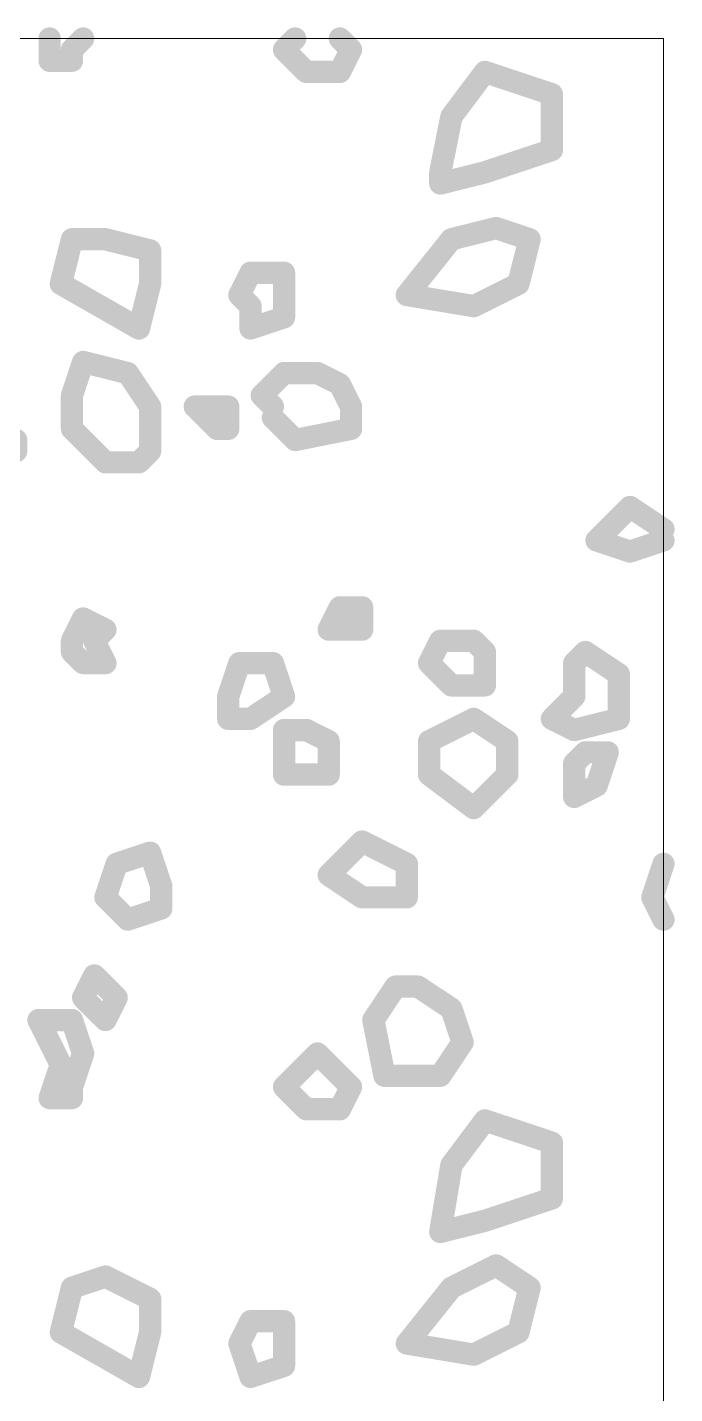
# Model space of a CAD drawing. Header units: inches. Extents: x -1597 to 5492, y -569 to 966.
# Drawn here: x 962.57 to 981.9, y -395.74 to -354.9 of the extents above; entities that cross this region are included whole.
import ezdxf

# ---------------------------------------------------------------- set-up
doc = ezdxf.new("R2010")
doc.units = ezdxf.units.IN
doc.header["$MEASUREMENT"] = 0
doc.layers.add('PDF3_Geometry', color=7, linetype='Continuous')
doc.layers.add('PDF3_Solid Fills', color=7, linetype='Continuous', true_color=0xffffff)

msp = doc.modelspace()

# ---------------------------------------------------------------- hatches: boundary and pattern name
at = {"layer": 'PDF3_Solid Fills', "transparency": 33554558}
for points in [[(963.566006, -355.236185), (963.566006, -355.902852), (963.566006, -355.902852, -0.414179997), (963.232673, -356.236185), (963.232673, -356.236185, -0.414217499), (962.899339, -355.902852), (962.899339, -355.902852), (962.899339, -355.236185), (962.899339, -355.236185, -0.414221249), (963.232673, -354.902852), (963.232673, -354.902852, -0.414183762)], [(963.663606, -355.333815), (963.996939, -355.000482), (963.996939, -355.000482, -0.4141943), (964.468373, -355.000482), (964.468373, -355.000482, -0.414188831), (964.468373, -355.471885), (964.468373, -355.471885), (964.135039, -355.805218), (964.135039, -355.805218, -0.414194308), (963.663606, -355.805218), (963.663606, -355.805218, -0.414188842)], [(964.232673, -355.569518), (964.232673, -355.902852), (964.232673, -355.902852, -0.414180005), (963.899339, -356.236185), (963.899339, -356.236185, -0.414217506), (963.566006, -355.902852), (963.566006, -355.902852), (963.566006, -355.569518), (963.566006, -355.569518, -0.414221264), (963.899339, -355.236185), (963.899339, -355.236185, -0.414183749)], [(969.996939, -355.333815), (970.330273, -355.000482), (970.330273, -355.000482, -0.414194317), (970.801706, -355.000482), (970.801706, -355.000482, -0.414188853), (970.801706, -355.471885), (970.801706, -355.471885), (970.468373, -355.805218), (970.468373, -355.805218, -0.414194296), (969.996939, -355.805218), (969.996939, -355.805218, -0.414188834)], [(970.468373, -355.333815), (971.135039, -356.000482), (971.135039, -356.000482, -0.414188846), (971.135039, -356.471885), (971.135039, -356.471885, -0.414194301), (970.663606, -356.471885), (970.663606, -356.471885), (969.996939, -355.805218), (969.996939, -355.805218, -0.414188834), (969.996939, -355.333815), (969.996939, -355.333815, -0.41419431)], [(972.135039, -355.000482), (972.468373, -355.333815), (972.468373, -355.333815, -0.414188831), (972.468373, -355.805218), (972.468373, -355.805218, -0.414194293), (971.996939, -355.805218), (971.996939, -355.805218), (971.663606, -355.471885), (971.663606, -355.471885, -0.414188842), (971.663606, -355.000482), (971.663606, -355.000482, -0.4141943)], [(972.530806, -355.718588), (972.197473, -356.385255), (972.197473, -356.385255, -0.414200379), (971.750239, -356.534325), (971.750239, -356.534325, -0.414181074), (971.601173, -356.087112), (971.601173, -356.087112), (971.934506, -355.420445), (971.934506, -355.420445, -0.414200384), (972.381739, -355.271375), (972.381739, -355.271375, -0.414181099)], [(963.232673, -355.569518), (963.899339, -355.569518), (963.899339, -355.569518, -0.414183758), (964.232673, -355.902852), (964.232673, -355.902852, -0.414180005), (963.899339, -356.236185), (963.899339, -356.236185), (963.232673, -356.236185), (963.232673, -356.236185, -0.414217499), (962.899339, -355.902852), (962.899339, -355.902852, -0.414221251)], [(970.899339, -355.902852), (971.899339, -355.902852), (971.899339, -355.902852, -0.414183741), (972.232673, -356.236185), (972.232673, -356.236185, -0.414179994), (971.899339, -356.569518), (971.899339, -356.569518), (970.899339, -356.569518), (970.899339, -356.569518, -0.414217506), (970.566006, -356.236185), (970.566006, -356.236185, -0.414221252)], [(976.499306, -356.436182), (975.499306, -357.769515), (975.499306, -357.769515, -0.414230255), (975.032639, -357.836182), (975.032639, -357.836182, -0.414220783), (974.966006, -357.369518), (974.966006, -357.369518), (975.966006, -356.036185), (975.966006, -356.036185, -0.414230249), (976.432673, -355.969518), (976.432673, -355.969518, -0.414220791)], [(976.338073, -355.919955), (978.338073, -356.586622), (978.338073, -356.586622, -0.414224019), (978.548873, -357.008258), (978.548873, -357.008258, -0.41424488), (978.127239, -357.219078), (978.127239, -357.219078), (976.127239, -356.552412), (976.127239, -356.552412, -0.414224033), (975.916439, -356.130775), (975.916439, -356.130775, -0.41424488)], [(978.566006, -356.902852), (978.566006, -357.236185), (978.566006, -357.236185, -0.414179998), (978.232673, -357.569518), (978.232673, -357.569518, -0.414217489), (977.899339, -357.236185), (977.899339, -357.236185), (977.899339, -356.902852), (977.899339, -356.902852, -0.414221255), (978.232673, -356.569518), (978.232673, -356.569518, -0.414183749)], [(975.559506, -357.634888), (975.226173, -359.301555), (975.226173, -359.301555, -0.414226512), (974.833939, -359.563045), (974.833939, -359.563045, -0.414189329), (974.572473, -359.170812), (974.572473, -359.170812), (974.905806, -357.504145), (974.905806, -357.504145, -0.4142265), (975.298039, -357.242655), (975.298039, -357.242655, -0.414189325)], [(978.566006, -357.236185), (978.566006, -358.569518), (978.566006, -358.569518, -0.414179995), (978.232673, -358.902852), (978.232673, -358.902852, -0.4142175), (977.899339, -358.569518), (977.899339, -358.569518), (977.899339, -357.236185), (977.899339, -357.236185, -0.414221249), (978.232673, -356.902852), (978.232673, -356.902852, -0.414183729)], [(976.127239, -358.919955), (978.127239, -358.253288), (978.127239, -358.253288, -0.414244872), (978.548873, -358.464108), (978.548873, -358.464108, -0.414224021), (978.338073, -358.885745), (978.338073, -358.885745), (976.338073, -359.552412), (976.338073, -359.552412, -0.414244873), (975.916439, -359.341592), (975.916439, -359.341592, -0.414224017)], [(974.818473, -359.246135), (976.151806, -358.912802), (976.151806, -358.912802, -0.414197904), (976.556039, -359.155338), (976.556039, -359.155338, -0.414192587), (976.313506, -359.559565), (976.313506, -359.559565), (974.980173, -359.892898), (974.980173, -359.892898, -0.414197905), (974.575939, -359.650362), (974.575939, -359.650362, -0.414192607)], [(975.232673, -359.236185), (975.232673, -359.569518), (975.232673, -359.569518, -0.414179996), (974.899339, -359.902852), (974.899339, -359.902852, -0.4142175), (974.566006, -359.569518), (974.566006, -359.569518), (974.566006, -359.236185), (974.566006, -359.236185, -0.414221242), (974.899339, -358.902852), (974.899339, -358.902852, -0.414183739)], [(964.222706, -361.317028), (963.889373, -362.650362), (963.889373, -362.650362, -0.414197912), (963.485139, -362.892898), (963.485139, -362.892898, -0.414192599), (963.242606, -362.488672), (963.242606, -362.488672), (963.575939, -361.155338), (963.575939, -361.155338, -0.414197886), (963.980173, -360.912802), (963.980173, -360.912802, -0.414192598)], [(963.899339, -360.902852), (964.899339, -360.902852), (964.899339, -360.902852, -0.414183747), (965.232673, -361.236185), (965.232673, -361.236185, -0.414179996), (964.899339, -361.569518), (964.899339, -361.569518), (963.899339, -361.569518), (963.899339, -361.569518, -0.414217492), (963.566006, -361.236185), (963.566006, -361.236185, -0.414221258)], [(964.980173, -360.912802), (966.313506, -361.246135), (966.313506, -361.246135, -0.414192611), (966.556039, -361.650362), (966.556039, -361.650362, -0.414197898), (966.151806, -361.892898), (966.151806, -361.892898), (964.818473, -361.559565), (964.818473, -361.559565, -0.414192583), (964.575939, -361.155338), (964.575939, -361.155338, -0.414197877)], [(975.492939, -361.444415), (974.159606, -363.111082), (974.159606, -363.111082, -0.414228413), (973.691106, -363.163138), (973.691106, -363.163138, -0.414228722), (973.639039, -362.694618), (973.639039, -362.694618), (974.972373, -361.027952), (974.972373, -361.027952, -0.414228432), (975.440873, -360.975895), (975.440873, -360.975895, -0.414228725)], [(975.151806, -360.912802), (976.485139, -360.579468), (976.485139, -360.579468, -0.414197888), (976.889373, -360.822005), (976.889373, -360.822005, -0.414192603), (976.646839, -361.226232), (976.646839, -361.226232), (975.313506, -361.559565), (975.313506, -361.559565, -0.414197881), (974.909273, -361.317028), (974.909273, -361.317028, -0.414192594)], [(976.671406, -360.586622), (977.671406, -360.919955), (977.671406, -360.919955, -0.414224026), (977.882206, -361.341592), (977.882206, -361.341592, -0.414244878), (977.460573, -361.552412), (977.460573, -361.552412), (976.460573, -361.219078), (976.460573, -361.219078, -0.414224039), (976.249773, -360.797442), (976.249773, -360.797442, -0.414244871)], [(977.889373, -361.317028), (977.556039, -362.650362), (977.556039, -362.650362, -0.414197894), (977.151806, -362.892898), (977.151806, -362.892898, -0.414192599), (976.909273, -362.488672), (976.909273, -362.488672), (977.242606, -361.155338), (977.242606, -361.155338, -0.414197878), (977.646839, -360.912802), (977.646839, -360.912802, -0.414192595)], [(966.566006, -361.569518), (966.566006, -362.569518), (966.566006, -362.569518, -0.414180004), (966.232673, -362.902852), (966.232673, -362.902852, -0.41421749), (965.899339, -362.569518), (965.899339, -362.569518), (965.899339, -361.569518), (965.899339, -361.569518, -0.414221253), (966.232673, -361.236185), (966.232673, -361.236185, -0.414183739)], [(969.530806, -362.385255), (969.197473, -363.051922), (969.197473, -363.051922, -0.414200375), (968.750239, -363.200992), (968.750239, -363.200992, -0.414181087), (968.601173, -362.753778), (968.601173, -362.753778), (968.934506, -362.087112), (968.934506, -362.087112, -0.414200374), (969.381739, -361.938042), (969.381739, -361.938042, -0.414181075)], [(969.232673, -361.902852), (970.232673, -361.902852), (970.232673, -361.902852, -0.41418376), (970.566006, -362.236185), (970.566006, -362.236185, -0.41418001), (970.232673, -362.569518), (970.232673, -362.569518), (969.232673, -362.569518), (969.232673, -362.569518, -0.4142175), (968.899339, -362.236185), (968.899339, -362.236185, -0.414221264)], [(970.566006, -362.236185), (970.566006, -363.569518), (970.566006, -363.569518, -0.414180006), (970.232673, -363.902852), (970.232673, -363.902852, -0.41421749), (969.899339, -363.569518), (969.899339, -363.569518), (969.899339, -362.236185), (969.899339, -362.236185, -0.414221243), (970.232673, -361.902852), (970.232673, -361.902852, -0.41418376)], [(963.731373, -362.280102), (966.064706, -363.613435), (966.064706, -363.613435, -0.414199393), (966.188739, -364.068228), (966.188739, -364.068228, -0.414208326), (965.733939, -364.192265), (965.733939, -364.192265), (963.400606, -362.858932), (963.400606, -362.858932, -0.4141994), (963.276573, -362.404138), (963.276573, -362.404138, -0.414208337)], [(966.556039, -362.650362), (966.222706, -363.983695), (966.222706, -363.983695, -0.414197885), (965.818473, -364.226232), (965.818473, -364.226232, -0.414192585), (965.575939, -363.822005), (965.575939, -363.822005), (965.909273, -362.488672), (965.909273, -362.488672, -0.414197878), (966.313506, -362.246135), (966.313506, -362.246135, -0.414192614)], [(969.135039, -362.667148), (969.468373, -363.000482), (969.468373, -363.000482, -0.414188825), (969.468373, -363.471885), (969.468373, -363.471885, -0.414194295), (968.996939, -363.471885), (968.996939, -363.471885), (968.663606, -363.138552), (968.663606, -363.138552, -0.414188837), (968.663606, -362.667148), (968.663606, -362.667148, -0.414194298)], [(973.954106, -362.574052), (975.954106, -362.907385), (975.954106, -362.907385, -0.414226707), (976.228106, -363.290982), (976.228106, -363.290982, -0.414209325), (975.844539, -363.564982), (975.844539, -363.564982), (973.844539, -363.231648), (973.844539, -363.231648, -0.414226708), (973.570539, -362.848052), (973.570539, -362.848052, -0.414209328)], [(975.750239, -362.938042), (977.083573, -362.271375), (977.083573, -362.271375, -0.414200386), (977.530806, -362.420445), (977.530806, -362.420445, -0.414181087), (977.381739, -362.867658), (977.381739, -362.867658), (976.048406, -363.534325), (976.048406, -363.534325, -0.414200373), (975.601173, -363.385255), (975.601173, -363.385255, -0.414181075)], [(969.566006, -363.236185), (969.566006, -363.902852), (969.566006, -363.902852, -0.414179995), (969.232673, -364.236185), (969.232673, -364.236185, -0.414217495), (968.899339, -363.902852), (968.899339, -363.902852), (968.899339, -363.236185), (968.899339, -363.236185, -0.414221259), (969.232673, -362.902852), (969.232673, -362.902852, -0.414183744)], [(969.127239, -363.586622), (970.127239, -363.253288), (970.127239, -363.253288, -0.414244872), (970.548873, -363.464108), (970.548873, -363.464108, -0.414224038), (970.338073, -363.885745), (970.338073, -363.885745), (969.338073, -364.219078), (969.338073, -364.219078, -0.414244891), (968.916439, -364.008258), (968.916439, -364.008258, -0.414224041)], [(964.548873, -365.008258), (964.215539, -366.008258), (964.215539, -366.008258, -0.41424486), (963.793906, -366.219078), (963.793906, -366.219078, -0.414224016), (963.583106, -365.797442), (963.583106, -365.797442), (963.916439, -364.797442), (963.916439, -364.797442, -0.414244896), (964.338073, -364.586622), (964.338073, -364.586622, -0.414224014)], [(964.313506, -364.579468), (965.646839, -364.912802), (965.646839, -364.912802, -0.414192586), (965.889373, -365.317028), (965.889373, -365.317028, -0.414197902), (965.485139, -365.559565), (965.485139, -365.559565), (964.151806, -365.226232), (964.151806, -365.226232, -0.414192609), (963.909273, -364.822005), (963.909273, -364.822005, -0.414197881)], [(965.843339, -365.051282), (966.510006, -366.051282), (966.510006, -366.051282, -0.414222872), (966.417573, -366.513535), (966.417573, -366.513535, -0.414196036), (965.955306, -366.421085), (965.955306, -366.421085), (965.288639, -365.421085), (965.288639, -365.421085, -0.414222855), (965.381073, -364.958832), (965.381073, -364.958832, -0.414196019)], [(969.330273, -365.667148), (969.996939, -365.000482), (969.996939, -365.000482, -0.4141943), (970.468373, -365.000482), (970.468373, -365.000482, -0.414188834), (970.468373, -365.471885), (970.468373, -365.471885), (969.801706, -366.138552), (969.801706, -366.138552, -0.414194308), (969.330273, -366.138552), (969.330273, -366.138552, -0.414188848)], [(970.232673, -364.902852), (970.566006, -364.902852), (970.566006, -364.902852, -0.414183763), (970.899339, -365.236185), (970.899339, -365.236185, -0.414180004), (970.566006, -365.569518), (970.566006, -365.569518), (970.232673, -365.569518), (970.232673, -365.569518, -0.414217501), (969.899339, -365.236185), (969.899339, -365.236185, -0.414221259)], [(970.566006, -364.902852), (971.232673, -364.902852), (971.232673, -364.902852, -0.414183742), (971.566006, -365.236185), (971.566006, -365.236185, -0.414179998), (971.232673, -365.569518), (971.232673, -365.569518), (970.566006, -365.569518), (970.566006, -365.569518, -0.414217493), (970.232673, -365.236185), (970.232673, -365.236185, -0.414221266)], [(971.381739, -364.938042), (972.048406, -365.271375), (972.048406, -365.271375, -0.414181081), (972.197473, -365.718588), (972.197473, -365.718588, -0.414200373), (971.750239, -365.867658), (971.750239, -365.867658), (971.083573, -365.534325), (971.083573, -365.534325, -0.414181074), (970.934506, -365.087112), (970.934506, -365.087112, -0.414200386)], [(972.197473, -365.420445), (972.530806, -366.087112), (972.530806, -366.087112, -0.414181083), (972.381739, -366.534325), (972.381739, -366.534325, -0.414200366), (971.934506, -366.385255), (971.934506, -366.385255), (971.601173, -365.718588), (971.601173, -365.718588, -0.414181075), (971.750239, -365.271375), (971.750239, -365.271375, -0.414200384)], [(964.232673, -365.902852), (964.232673, -366.569518), (964.232673, -366.569518, -0.414180006), (963.899339, -366.902852), (963.899339, -366.902852, -0.414217507), (963.566006, -366.569518), (963.566006, -366.569518), (963.566006, -365.902852), (963.566006, -365.902852, -0.414221242), (963.899339, -365.569518), (963.899339, -365.569518, -0.414183756)], [(969.801706, -365.667148), (970.135039, -366.000482), (970.135039, -366.000482, -0.414188839), (970.135039, -366.471885), (970.135039, -366.471885, -0.414194301), (969.663606, -366.471885), (969.663606, -366.471885), (969.330273, -366.138552), (969.330273, -366.138552, -0.414188848), (969.330273, -365.667148), (969.330273, -365.667148, -0.414194315)], [(964.232673, -366.569518), (964.232673, -366.902852), (964.232673, -366.902852, -0.414180006), (963.899339, -367.236185), (963.899339, -367.236185, -0.414217492), (963.566006, -366.902852), (963.566006, -366.902852), (963.566006, -366.569518), (963.566006, -366.569518, -0.414221243), (963.899339, -366.236185), (963.899339, -366.236185, -0.414183743)], [(966.566006, -366.236185), (966.566006, -367.569518), (966.566006, -367.569518, -0.414179992), (966.232673, -367.902852), (966.232673, -367.902852, -0.414217492), (965.899339, -367.569518), (965.899339, -367.569518), (965.899339, -366.236185), (965.899339, -366.236185, -0.414221237), (966.232673, -365.902852), (966.232673, -365.902852, -0.414183752)], [(967.801706, -366.000482), (968.135039, -366.333815), (968.135039, -366.333815, -0.414188829), (968.135039, -366.805218), (968.135039, -366.805218, -0.414194288), (967.663606, -366.805218), (967.663606, -366.805218), (967.330273, -366.471885), (967.330273, -366.471885, -0.414188844), (967.330273, -366.000482), (967.330273, -366.000482, -0.414194315)], [(967.566006, -365.902852), (968.232673, -365.902852), (968.232673, -365.902852, -0.414183742), (968.566006, -366.236185), (968.566006, -366.236185, -0.414179999), (968.232673, -366.569518), (968.232673, -366.569518), (967.566006, -366.569518), (967.566006, -366.569518, -0.414217511), (967.232673, -366.236185), (967.232673, -366.236185, -0.414221253)], [(968.135039, -366.333815), (968.468373, -366.667148), (968.468373, -366.667148, -0.414188833), (968.468373, -367.138552), (968.468373, -367.138552, -0.414194308), (967.996939, -367.138552), (967.996939, -367.138552), (967.663606, -366.805218), (967.663606, -366.805218, -0.41418884), (967.663606, -366.333815), (967.663606, -366.333815, -0.414194307)], [(968.232673, -365.902852), (968.566006, -365.902852), (968.566006, -365.902852, -0.414183759), (968.899339, -366.236185), (968.899339, -366.236185, -0.414180001), (968.566006, -366.569518), (968.566006, -366.569518), (968.232673, -366.569518), (968.232673, -366.569518, -0.414217504), (967.899339, -366.236185), (967.899339, -366.236185, -0.414221246)], [(968.899339, -366.236185), (968.899339, -366.902852), (968.899339, -366.902852, -0.414180014), (968.566006, -367.236185), (968.566006, -367.236185, -0.414217491), (968.232673, -366.902852), (968.232673, -366.902852), (968.232673, -366.236185), (968.232673, -366.236185, -0.414221249), (968.566006, -365.902852), (968.566006, -365.902852, -0.414183759)], [(970.135039, -366.333815), (970.801706, -367.000482), (970.801706, -367.000482, -0.414188839), (970.801706, -367.471885), (970.801706, -367.471885, -0.414194304), (970.330273, -367.471885), (970.330273, -367.471885), (969.663606, -366.805218), (969.663606, -366.805218, -0.414188853), (969.663606, -366.333815), (969.663606, -366.333815, -0.414194296)], [(972.566006, -366.236185), (972.566006, -366.902852), (972.566006, -366.902852, -0.414180012), (972.232673, -367.236185), (972.232673, -367.236185, -0.414217494), (971.899339, -366.902852), (971.899339, -366.902852), (971.899339, -366.236185), (971.899339, -366.236185, -0.414221252), (972.232673, -365.902852), (972.232673, -365.902852, -0.414183742)], [(964.135039, -366.667148), (964.801706, -367.333815), (964.801706, -367.333815, -0.414188839), (964.801706, -367.805218), (964.801706, -367.805218, -0.414194301), (964.330273, -367.805218), (964.330273, -367.805218), (963.663606, -367.138552), (963.663606, -367.138552, -0.414188827), (963.663606, -366.667148), (963.663606, -366.667148, -0.414194306)], [(968.232673, -366.569518), (968.566006, -366.569518), (968.566006, -366.569518, -0.414183745), (968.899339, -366.902852), (968.899339, -366.902852, -0.414180014), (968.566006, -367.236185), (968.566006, -367.236185), (968.232673, -367.236185), (968.232673, -367.236185, -0.414217502), (967.899339, -366.902852), (967.899339, -366.902852, -0.414221262)], [(970.500606, -366.909322), (972.167273, -366.575988), (972.167273, -366.575988, -0.414226503), (972.559506, -366.837478), (972.559506, -366.837478, -0.414189349), (972.298039, -367.229712), (972.298039, -367.229712), (970.631373, -367.563045), (970.631373, -367.563045, -0.414226499), (970.239139, -367.301555), (970.239139, -367.301555, -0.414189327)], [(962.566006, -367.236185), (962.566006, -367.569518), (962.566006, -367.569518, -0.414180003), (962.232673, -367.902852), (962.232673, -367.902852, -0.4142175), (961.899339, -367.569518), (961.899339, -367.569518), (961.899339, -367.236185), (961.899339, -367.236185, -0.414221255), (962.232673, -366.902852), (962.232673, -366.902852, -0.414183745)], [(964.801706, -367.333815), (965.135039, -367.667148), (965.135039, -367.667148, -0.414188834), (965.135039, -368.138552), (965.135039, -368.138552, -0.414194303), (964.663606, -368.138552), (964.663606, -368.138552), (964.330273, -367.805218), (964.330273, -367.805218, -0.414188839), (964.330273, -367.333815), (964.330273, -367.333815, -0.414194299)], [(965.663606, -367.667148), (965.996939, -367.333815), (965.996939, -367.333815, -0.414194308), (966.468373, -367.333815), (966.468373, -367.333815, -0.414188831), (966.468373, -367.805218), (966.468373, -367.805218), (966.135039, -368.138552), (966.135039, -368.138552, -0.414194292), (965.663606, -368.138552), (965.663606, -368.138552, -0.414188837)], [(964.899339, -367.569518), (965.899339, -367.569518), (965.899339, -367.569518, -0.414183746), (966.232673, -367.902852), (966.232673, -367.902852, -0.414179989), (965.899339, -368.236185), (965.899339, -368.236185), (964.899339, -368.236185), (964.899339, -368.236185, -0.414217501), (964.566006, -367.902852), (964.566006, -367.902852, -0.414221259)], [(979.330273, -370.000482), (980.330273, -369.000482), (980.330273, -369.000482, -0.414194306), (980.801706, -369.000482), (980.801706, -369.000482, -0.414188829), (980.801706, -369.471885), (980.801706, -369.471885), (979.801706, -370.471885), (979.801706, -370.471885, -0.414194306), (979.330273, -370.471885), (979.330273, -370.471885, -0.414188832)], [(980.750906, -368.958832), (981.750906, -369.625498), (981.750906, -369.625498, -0.414222859), (981.843339, -370.087752), (981.843339, -370.087752, -0.414196031), (981.381073, -370.180202), (981.381073, -370.180202), (980.381073, -369.513535), (980.381073, -369.513535, -0.414222866), (980.288639, -369.051282), (980.288639, -369.051282, -0.414196016)], [(979.671406, -369.919955), (980.671406, -370.253288), (980.671406, -370.253288, -0.414224023), (980.882206, -370.674925), (980.882206, -370.674925, -0.414244883), (980.460573, -370.885745), (980.460573, -370.885745), (979.460573, -370.552412), (979.460573, -370.552412, -0.414224014), (979.249773, -370.130775), (979.249773, -370.130775, -0.414244889)], [(980.460573, -370.253288), (981.460573, -369.919955), (981.460573, -369.919955, -0.414244869), (981.882206, -370.130775), (981.882206, -370.130775, -0.414224013), (981.671406, -370.552412), (981.671406, -370.552412), (980.671406, -370.885745), (980.671406, -370.885745, -0.414244894), (980.249773, -370.674925), (980.249773, -370.674925, -0.414224026)], [(972.197473, -372.385255), (971.864139, -373.051922), (971.864139, -373.051922, -0.414200377), (971.416906, -373.200992), (971.416906, -373.200992, -0.414181087), (971.267839, -372.753778), (971.267839, -372.753778), (971.601173, -372.087112), (971.601173, -372.087112, -0.414200396), (972.048406, -371.938042), (972.048406, -371.938042, -0.414181061)], [(971.899339, -371.902852), (972.566006, -371.902852), (972.566006, -371.902852, -0.414183747), (972.899339, -372.236185), (972.899339, -372.236185, -0.414180001), (972.566006, -372.569518), (972.566006, -372.569518), (971.899339, -372.569518), (971.899339, -372.569518, -0.414217505), (971.566006, -372.236185), (971.566006, -372.236185, -0.414221251)], [(972.899339, -372.236185), (972.899339, -372.902852), (972.899339, -372.902852, -0.414179985), (972.566006, -373.236185), (972.566006, -373.236185, -0.414217496), (972.232673, -372.902852), (972.232673, -372.902852), (972.232673, -372.236185), (972.232673, -372.236185, -0.414221244), (972.566006, -371.902852), (972.566006, -371.902852, -0.414183747)], [(964.530806, -372.718588), (964.197473, -373.385255), (964.197473, -373.385255, -0.414200381), (963.750239, -373.534325), (963.750239, -373.534325, -0.414181088), (963.601173, -373.087112), (963.601173, -373.087112), (963.934506, -372.420445), (963.934506, -372.420445, -0.414200378), (964.381739, -372.271375), (964.381739, -372.271375, -0.414181076)], [(964.381739, -372.271375), (965.048406, -372.604708), (965.048406, -372.604708, -0.414181084), (965.197473, -373.051922), (965.197473, -373.051922, -0.414200381), (964.750239, -373.200992), (964.750239, -373.200992), (964.083573, -372.867658), (964.083573, -372.867658, -0.414181086), (963.934506, -372.420445), (963.934506, -372.420445, -0.414200378)], [(964.330273, -373.000482), (964.663606, -372.667148), (964.663606, -372.667148, -0.414194292), (965.135039, -372.667148), (965.135039, -372.667148, -0.414188863), (965.135039, -373.138552), (965.135039, -373.138552), (964.801706, -373.471885), (964.801706, -373.471885, -0.41419431), (964.330273, -373.471885), (964.330273, -373.471885, -0.414188839)], [(971.566006, -372.569518), (972.566006, -372.569518), (972.566006, -372.569518, -0.414183748), (972.899339, -372.902852), (972.899339, -372.902852, -0.414179985), (972.566006, -373.236185), (972.566006, -373.236185), (971.566006, -373.236185), (971.566006, -373.236185, -0.414217514), (971.232673, -372.902852), (971.232673, -372.902852, -0.414221248)], [(964.232673, -373.236185), (964.232673, -373.569518), (964.232673, -373.569518, -0.414180002), (963.899339, -373.902852), (963.899339, -373.902852, -0.414217489), (963.566006, -373.569518), (963.566006, -373.569518), (963.566006, -373.236185), (963.566006, -373.236185, -0.414221248), (963.899339, -372.902852), (963.899339, -372.902852, -0.414183748)], [(964.864139, -373.087112), (965.197473, -373.753778), (965.197473, -373.753778, -0.414181091), (965.048406, -374.200992), (965.048406, -374.200992, -0.414200381), (964.601173, -374.051922), (964.601173, -374.051922), (964.267839, -373.385255), (964.267839, -373.385255, -0.414181084), (964.416906, -372.938042), (964.416906, -372.938042, -0.414200389)], [(975.197473, -373.385255), (974.864139, -374.051922), (974.864139, -374.051922, -0.414200392), (974.416906, -374.200992), (974.416906, -374.200992, -0.414181083), (974.267839, -373.753778), (974.267839, -373.753778), (974.601173, -373.087112), (974.601173, -373.087112, -0.414200377), (975.048406, -372.938042), (975.048406, -372.938042, -0.414181064)], [(974.899339, -372.902852), (975.899339, -372.902852), (975.899339, -372.902852, -0.414183761), (976.232673, -373.236185), (976.232673, -373.236185, -0.414180003), (975.899339, -373.569518), (975.899339, -373.569518), (974.899339, -373.569518), (974.899339, -373.569518, -0.414217508), (974.566006, -373.236185), (974.566006, -373.236185, -0.414221251)], [(976.135039, -373.000482), (976.468373, -373.333815), (976.468373, -373.333815, -0.414188847), (976.468373, -373.805218), (976.468373, -373.805218, -0.414194299), (975.996939, -373.805218), (975.996939, -373.805218), (975.663606, -373.471885), (975.663606, -373.471885, -0.414188841), (975.663606, -373.000482), (975.663606, -373.000482, -0.414194304)], [(964.135039, -373.333815), (964.468373, -373.667148), (964.468373, -373.667148, -0.414188831), (964.468373, -374.138552), (964.468373, -374.138552, -0.414194305), (963.996939, -374.138552), (963.996939, -374.138552), (963.663606, -373.805218), (963.663606, -373.805218, -0.414188842), (963.663606, -373.333815), (963.663606, -373.333815, -0.414194301)], [(964.232673, -373.569518), (964.899339, -373.569518), (964.899339, -373.569518, -0.414183753), (965.232673, -373.902852), (965.232673, -373.902852, -0.414180006), (964.899339, -374.236185), (964.899339, -374.236185), (964.232673, -374.236185), (964.232673, -374.236185, -0.41421751), (963.899339, -373.902852), (963.899339, -373.902852, -0.414221257)], [(969.215539, -374.008258), (968.882206, -375.008258), (968.882206, -375.008258, -0.414244863), (968.460573, -375.219078), (968.460573, -375.219078, -0.414224016), (968.249773, -374.797442), (968.249773, -374.797442), (968.583106, -373.797442), (968.583106, -373.797442, -0.414244876), (969.004739, -373.586622), (969.004739, -373.586622, -0.414224043)], [(968.899339, -373.569518), (969.899339, -373.569518), (969.899339, -373.569518, -0.414183753), (970.232673, -373.902852), (970.232673, -373.902852, -0.414179992), (969.899339, -374.236185), (969.899339, -374.236185), (968.899339, -374.236185), (968.899339, -374.236185, -0.414217495), (968.566006, -373.902852), (968.566006, -373.902852, -0.414221241)], [(970.215539, -373.797442), (970.548873, -374.797442), (970.548873, -374.797442, -0.414224024), (970.338073, -375.219078), (970.338073, -375.219078, -0.414244873), (969.916439, -375.008258), (969.916439, -375.008258), (969.583106, -374.008258), (969.583106, -374.008258, -0.414224033), (969.793906, -373.586622), (969.793906, -373.586622, -0.41424486)], [(974.801706, -373.667148), (975.468373, -374.333815), (975.468373, -374.333815, -0.414188854), (975.468373, -374.805218), (975.468373, -374.805218, -0.414194301), (974.996939, -374.805218), (974.996939, -374.805218), (974.330273, -374.138552), (974.330273, -374.138552, -0.414188838), (974.330273, -373.667148), (974.330273, -373.667148, -0.414194312)], [(976.566006, -373.569518), (976.566006, -374.569518), (976.566006, -374.569518, -0.41418001), (976.232673, -374.902852), (976.232673, -374.902852, -0.414217506), (975.899339, -374.569518), (975.899339, -374.569518), (975.899339, -373.569518), (975.899339, -373.569518, -0.414221245), (976.232673, -373.236185), (976.232673, -373.236185, -0.414183752)], [(978.663606, -373.667148), (978.996939, -373.333815), (978.996939, -373.333815, -0.414194301), (979.468373, -373.333815), (979.468373, -373.333815, -0.414188827), (979.468373, -373.805218), (979.468373, -373.805218), (979.135039, -374.138552), (979.135039, -374.138552, -0.414194299), (978.663606, -374.138552), (978.663606, -374.138552, -0.414188847)], [(979.232673, -373.902852), (979.232673, -374.902852), (979.232673, -374.902852, -0.414180001), (978.899339, -375.236185), (978.899339, -375.236185, -0.41421751), (978.566006, -374.902852), (978.566006, -374.902852), (978.566006, -373.902852), (978.566006, -373.902852, -0.414221259), (978.899339, -373.569518), (978.899339, -373.569518, -0.41418375)], [(979.417573, -373.292165), (980.417573, -373.958832), (980.417573, -373.958832, -0.414222859), (980.510006, -374.421085), (980.510006, -374.421085, -0.414196019), (980.047739, -374.513535), (980.047739, -374.513535), (979.047739, -373.846868), (979.047739, -373.846868, -0.414222861), (978.955306, -373.384615), (978.955306, -373.384615, -0.414196034)], [(980.566006, -374.236185), (980.566006, -375.569518), (980.566006, -375.569518, -0.414180009), (980.232673, -375.902852), (980.232673, -375.902852, -0.414217497), (979.899339, -375.569518), (979.899339, -375.569518), (979.899339, -374.236185), (979.899339, -374.236185, -0.414221256), (980.232673, -373.902852), (980.232673, -373.902852, -0.414183753)], [(975.232673, -374.236185), (976.232673, -374.236185), (976.232673, -374.236185, -0.414183747), (976.566006, -374.569518), (976.566006, -374.569518, -0.41418001), (976.232673, -374.902852), (976.232673, -374.902852), (975.232673, -374.902852), (975.232673, -374.902852, -0.414217511), (974.899339, -374.569518), (974.899339, -374.569518, -0.414221247)], [(968.899339, -374.902852), (968.899339, -375.569518), (968.899339, -375.569518, -0.414180006), (968.566006, -375.902852), (968.566006, -375.902852, -0.414217498), (968.232673, -375.569518), (968.232673, -375.569518), (968.232673, -374.902852), (968.232673, -374.902852, -0.414221244), (968.566006, -374.569518), (968.566006, -374.569518, -0.414183752)], [(969.047739, -375.292165), (970.047739, -374.625498), (970.047739, -374.625498, -0.414196015), (970.510006, -374.717948), (970.510006, -374.717948, -0.414222856), (970.417573, -375.180202), (970.417573, -375.180202), (969.417573, -375.846868), (969.417573, -375.846868, -0.414196018), (968.955306, -375.754418), (968.955306, -375.754418, -0.414222868)], [(977.996939, -375.333815), (978.663606, -374.667148), (978.663606, -374.667148, -0.414194299), (979.135039, -374.667148), (979.135039, -374.667148, -0.414188837), (979.135039, -375.138552), (979.135039, -375.138552), (978.468373, -375.805218), (978.468373, -375.805218, -0.414194296), (977.996939, -375.805218), (977.996939, -375.805218, -0.414188849)], [(968.566006, -375.236185), (969.232673, -375.236185), (969.232673, -375.236185, -0.414183757), (969.566006, -375.569518), (969.566006, -375.569518, -0.414179994), (969.232673, -375.902852), (969.232673, -375.902852), (968.566006, -375.902852), (968.566006, -375.902852, -0.414217498), (968.232673, -375.569518), (968.232673, -375.569518, -0.414221261)], [(974.416906, -375.938042), (975.750239, -375.271375), (975.750239, -375.271375, -0.414200389), (976.197473, -375.420445), (976.197473, -375.420445, -0.414181082), (976.048406, -375.867658), (976.048406, -375.867658), (974.715073, -376.534325), (974.715073, -376.534325, -0.414200376), (974.267839, -376.385255), (974.267839, -376.385255, -0.414181095)], [(976.084239, -375.292165), (977.084239, -375.958832), (977.084239, -375.958832, -0.414222866), (977.176673, -376.421085), (977.176673, -376.421085, -0.414196042), (976.714406, -376.513535), (976.714406, -376.513535), (975.714406, -375.846868), (975.714406, -375.846868, -0.414222844), (975.621973, -375.384615), (975.621973, -375.384615, -0.41419602)], [(978.381739, -375.271375), (979.048406, -375.604708), (979.048406, -375.604708, -0.414181084), (979.197473, -376.051922), (979.197473, -376.051922, -0.414200364), (978.750239, -376.200992), (978.750239, -376.200992), (978.083573, -375.867658), (978.083573, -375.867658, -0.414181099), (977.934506, -375.420445), (977.934506, -375.420445, -0.41420038)], [(978.818473, -375.579468), (980.151806, -375.246135), (980.151806, -375.246135, -0.414197889), (980.556039, -375.488672), (980.556039, -375.488672, -0.414192599), (980.313506, -375.892898), (980.313506, -375.892898), (978.980173, -376.226232), (978.980173, -376.226232, -0.4141979), (978.575939, -375.983695), (978.575939, -375.983695, -0.414192595)], [(970.566006, -375.902852), (970.566006, -376.569518), (970.566006, -376.569518, -0.414180002), (970.232673, -376.902852), (970.232673, -376.902852, -0.4142175), (969.899339, -376.569518), (969.899339, -376.569518), (969.899339, -375.902852), (969.899339, -375.902852, -0.414221244), (970.232673, -375.569518), (970.232673, -375.569518, -0.414183746)], [(970.232673, -375.569518), (970.899339, -375.569518), (970.899339, -375.569518, -0.41418375), (971.232673, -375.902852), (971.232673, -375.902852, -0.414180007), (970.899339, -376.236185), (970.899339, -376.236185), (970.232673, -376.236185), (970.232673, -376.236185, -0.414217501), (969.899339, -375.902852), (969.899339, -375.902852, -0.414221244)], [(971.048406, -375.604708), (971.715073, -375.938042), (971.715073, -375.938042, -0.41418109), (971.864139, -376.385255), (971.864139, -376.385255, -0.414200378), (971.416906, -376.534325), (971.416906, -376.534325), (970.750239, -376.200992), (970.750239, -376.200992, -0.414181087), (970.601173, -375.753778), (970.601173, -375.753778, -0.41420039)], [(971.899339, -376.236185), (971.899339, -377.236185), (971.899339, -377.236185, -0.414180009), (971.566006, -377.569518), (971.566006, -377.569518, -0.414217517), (971.232673, -377.236185), (971.232673, -377.236185), (971.232673, -376.236185), (971.232673, -376.236185, -0.414221243), (971.566006, -375.902852), (971.566006, -375.902852, -0.414183765)], [(974.899339, -376.236185), (974.899339, -377.236185), (974.899339, -377.236185, -0.414180006), (974.566006, -377.569518), (974.566006, -377.569518, -0.414217494), (974.232673, -377.236185), (974.232673, -377.236185), (974.232673, -376.236185), (974.232673, -376.236185, -0.414221235), (974.566006, -375.902852), (974.566006, -375.902852, -0.414183747)], [(977.232673, -376.236185), (977.232673, -377.236185), (977.232673, -377.236185, -0.414180009), (976.899339, -377.569518), (976.899339, -377.569518, -0.414217494), (976.566006, -377.236185), (976.566006, -377.236185), (976.566006, -376.236185), (976.566006, -376.236185, -0.41422125), (976.899339, -375.902852), (976.899339, -375.902852, -0.414183764)], [(970.566006, -376.569518), (970.566006, -377.236185), (970.566006, -377.236185, -0.41418), (970.232673, -377.569518), (970.232673, -377.569518, -0.414217513), (969.899339, -377.236185), (969.899339, -377.236185), (969.899339, -376.569518), (969.899339, -376.569518, -0.414221246), (970.232673, -376.236185), (970.232673, -376.236185, -0.414183763)], [(978.663606, -376.667148), (978.996939, -376.333815), (978.996939, -376.333815, -0.41419431), (979.468373, -376.333815), (979.468373, -376.333815, -0.414188841), (979.468373, -376.805218), (979.468373, -376.805218), (979.135039, -377.138552), (979.135039, -377.138552, -0.41419432), (978.663606, -377.138552), (978.663606, -377.138552, -0.414188831)], [(979.232673, -376.236185), (979.899339, -376.236185), (979.899339, -376.236185, -0.414183738), (980.232673, -376.569518), (980.232673, -376.569518, -0.414180007), (979.899339, -376.902852), (979.899339, -376.902852), (979.232673, -376.902852), (979.232673, -376.902852, -0.41421748), (978.899339, -376.569518), (978.899339, -376.569518, -0.414221241)], [(980.215539, -376.674925), (979.882206, -377.674925), (979.882206, -377.674925, -0.414244875), (979.460573, -377.885745), (979.460573, -377.885745, -0.414224022), (979.249773, -377.464108), (979.249773, -377.464108), (979.583106, -376.464108), (979.583106, -376.464108, -0.414244882), (980.004739, -376.253288), (980.004739, -376.253288, -0.414224023)], [(979.232673, -376.902852), (979.232673, -377.902852), (979.232673, -377.902852, -0.414180022), (978.899339, -378.236185), (978.899339, -378.236185, -0.414217487), (978.566006, -377.902852), (978.566006, -377.902852), (978.566006, -376.902852), (978.566006, -376.902852, -0.41422126), (978.899339, -376.569518), (978.899339, -376.569518, -0.414183751)], [(970.232673, -376.902852), (971.566006, -376.902852), (971.566006, -376.902852, -0.41418376), (971.899339, -377.236185), (971.899339, -377.236185, -0.414180009), (971.566006, -377.569518), (971.566006, -377.569518), (970.232673, -377.569518), (970.232673, -377.569518, -0.414217513), (969.899339, -377.236185), (969.899339, -377.236185, -0.414221248)], [(974.766006, -376.969515), (976.099339, -377.969515), (976.099339, -377.969515, -0.414214992), (976.165973, -378.436185), (976.165973, -378.436185, -0.414219745), (975.699306, -378.502852), (975.699306, -378.502852), (974.365973, -377.502852), (974.365973, -377.502852, -0.414214994), (974.299339, -377.036182), (974.299339, -377.036182, -0.414219759)], [(975.663606, -378.000482), (976.663606, -377.000482), (976.663606, -377.000482, -0.414194318), (977.135039, -377.000482), (977.135039, -377.000482, -0.414188831), (977.135039, -377.471885), (977.135039, -377.471885), (976.135039, -378.471885), (976.135039, -378.471885, -0.414194307), (975.663606, -378.471885), (975.663606, -378.471885, -0.414188826)], [(978.750239, -377.604708), (979.416906, -377.271375), (979.416906, -377.271375, -0.414200381), (979.864139, -377.420445), (979.864139, -377.420445, -0.414181084), (979.715073, -377.867658), (979.715073, -377.867658), (979.048406, -378.200992), (979.048406, -378.200992, -0.414200389), (978.601173, -378.051922), (978.601173, -378.051922, -0.414181086)], [(971.330273, -380.000482), (972.330273, -379.000482), (972.330273, -379.000482, -0.41419432), (972.801706, -379.000482), (972.801706, -379.000482, -0.414188829), (972.801706, -379.471885), (972.801706, -379.471885), (971.801706, -380.471885), (971.801706, -380.471885, -0.41419429), (971.330273, -380.471885), (971.330273, -380.471885, -0.414188846)], [(972.715073, -378.938042), (974.048406, -379.604708), (974.048406, -379.604708, -0.414181089), (974.197473, -380.051922), (974.197473, -380.051922, -0.414200372), (973.750239, -380.200992), (973.750239, -380.200992), (972.416906, -379.534325), (972.416906, -379.534325, -0.414181094), (972.267839, -379.087112), (972.267839, -379.087112, -0.414200373)], [(965.127239, -379.586622), (966.127239, -379.253288), (966.127239, -379.253288, -0.414244874), (966.548873, -379.464108), (966.548873, -379.464108, -0.414224027), (966.338073, -379.885745), (966.338073, -379.885745), (965.338073, -380.219078), (965.338073, -380.219078, -0.414244875), (964.916439, -380.008258), (964.916439, -380.008258, -0.414224034)], [(966.548873, -379.464108), (966.882206, -380.464108), (966.882206, -380.464108, -0.41422401), (966.671406, -380.885745), (966.671406, -380.885745, -0.414244894), (966.249773, -380.674925), (966.249773, -380.674925), (965.916439, -379.674925), (965.916439, -379.674925, -0.414224034), (966.127239, -379.253288), (966.127239, -379.253288, -0.414244874)], [(965.548873, -380.008258), (965.215539, -381.008258), (965.215539, -381.008258, -0.414244883), (964.793906, -381.219078), (964.793906, -381.219078, -0.41422402), (964.583106, -380.797442), (964.583106, -380.797442), (964.916439, -379.797442), (964.916439, -379.797442, -0.414244877), (965.338073, -379.586622), (965.338073, -379.586622, -0.414224029)], [(974.232673, -379.902852), (974.232673, -380.902852), (974.232673, -380.902852, -0.414180003), (973.899339, -381.236185), (973.899339, -381.236185, -0.414217509), (973.566006, -380.902852), (973.566006, -380.902852), (973.566006, -379.902852), (973.566006, -379.902852, -0.414221246), (973.899339, -379.569518), (973.899339, -379.569518, -0.414183741)], [(981.882206, -380.008258), (981.548873, -381.008258), (981.548873, -381.008258, -0.414244878), (981.127239, -381.219078), (981.127239, -381.219078, -0.414224037), (980.916439, -380.797442), (980.916439, -380.797442), (981.249773, -379.797442), (981.249773, -379.797442, -0.414244865), (981.671406, -379.586622), (981.671406, -379.586622, -0.414224023)], [(971.750906, -379.958832), (972.750906, -380.625498), (972.750906, -380.625498, -0.414222871), (972.843339, -381.087752), (972.843339, -381.087752, -0.414196046), (972.381073, -381.180202), (972.381073, -381.180202), (971.381073, -380.513535), (971.381073, -380.513535, -0.41422286), (971.288639, -380.051282), (971.288639, -380.051282, -0.414196007)], [(966.899339, -380.569518), (966.899339, -381.236185), (966.899339, -381.236185, -0.414179991), (966.566006, -381.569518), (966.566006, -381.569518, -0.414217489), (966.232673, -381.236185), (966.232673, -381.236185), (966.232673, -380.569518), (966.232673, -380.569518, -0.414221258), (966.566006, -380.236185), (966.566006, -380.236185, -0.414183747)], [(965.135039, -380.667148), (965.801706, -381.333815), (965.801706, -381.333815, -0.414188833), (965.801706, -381.805218), (965.801706, -381.805218, -0.414194292), (965.330273, -381.805218), (965.330273, -381.805218), (964.663606, -381.138552), (964.663606, -381.138552, -0.414188835), (964.663606, -380.667148), (964.663606, -380.667148, -0.414194301)], [(965.460573, -381.253288), (966.460573, -380.919955), (966.460573, -380.919955, -0.414244864), (966.882206, -381.130775), (966.882206, -381.130775, -0.414224027), (966.671406, -381.552412), (966.671406, -381.552412), (965.671406, -381.885745), (965.671406, -381.885745, -0.414244883), (965.249773, -381.674925), (965.249773, -381.674925, -0.414224022)], [(972.566006, -380.569518), (973.899339, -380.569518), (973.899339, -380.569518, -0.414183766), (974.232673, -380.902852), (974.232673, -380.902852, -0.414180003), (973.899339, -381.236185), (973.899339, -381.236185), (972.566006, -381.236185), (972.566006, -381.236185, -0.414217505), (972.232673, -380.902852), (972.232673, -380.902852, -0.414221253)], [(981.530806, -380.753778), (981.864139, -381.420445), (981.864139, -381.420445, -0.414181064), (981.715073, -381.867658), (981.715073, -381.867658, -0.414200375), (981.267839, -381.718588), (981.267839, -381.718588), (980.934506, -381.051922), (980.934506, -381.051922, -0.414181081), (981.083573, -380.604708), (981.083573, -380.604708, -0.414200389)], [(964.864139, -383.385255), (964.530806, -384.051922), (964.530806, -384.051922, -0.414200369), (964.083573, -384.200992), (964.083573, -384.200992, -0.414181073), (963.934506, -383.753778), (963.934506, -383.753778), (964.267839, -383.087112), (964.267839, -383.087112, -0.414200366), (964.715073, -382.938042), (964.715073, -382.938042, -0.414181089)], [(964.801706, -383.000482), (965.468373, -383.667148), (965.468373, -383.667148, -0.414188838), (965.468373, -384.138552), (965.468373, -384.138552, -0.414194302), (964.996939, -384.138552), (964.996939, -384.138552), (964.330273, -383.471885), (964.330273, -383.471885, -0.414188839), (964.330273, -383.000482), (964.330273, -383.000482, -0.414194305)], [(973.843339, -383.754418), (973.176673, -384.754418), (973.176673, -384.754418, -0.414196041), (972.714406, -384.846868), (972.714406, -384.846868, -0.414222859), (972.621973, -384.384615), (972.621973, -384.384615), (973.288639, -383.384615), (973.288639, -383.384615, -0.41419603), (973.750906, -383.292165), (973.750906, -383.292165, -0.414222862)], [(973.566006, -383.236185), (974.232673, -383.236185), (974.232673, -383.236185, -0.414183746), (974.566006, -383.569518), (974.566006, -383.569518, -0.414179999), (974.232673, -383.902852), (974.232673, -383.902852), (973.566006, -383.902852), (973.566006, -383.902852, -0.414217497), (973.232673, -383.569518), (973.232673, -383.569518, -0.414221246)], [(974.417573, -383.292165), (975.417573, -383.958832), (975.417573, -383.958832, -0.414222869), (975.510006, -384.421085), (975.510006, -384.421085, -0.414196007), (975.047739, -384.513535), (975.047739, -384.513535), (974.047739, -383.846868), (974.047739, -383.846868, -0.414222857), (973.955306, -383.384615), (973.955306, -383.384615, -0.414196025)], [(964.468373, -383.667148), (965.135039, -384.333815), (965.135039, -384.333815, -0.414188834), (965.135039, -384.805218), (965.135039, -384.805218, -0.414194307), (964.663606, -384.805218), (964.663606, -384.805218), (963.996939, -384.138552), (963.996939, -384.138552, -0.414188851), (963.996939, -383.667148), (963.996939, -383.667148, -0.4141943)], [(965.530806, -384.051922), (965.197473, -384.718588), (965.197473, -384.718588, -0.414200376), (964.750239, -384.867658), (964.750239, -384.867658, -0.41418108), (964.601173, -384.420445), (964.601173, -384.420445), (964.934506, -383.753778), (964.934506, -383.753778, -0.414200383), (965.381739, -383.604708), (965.381739, -383.604708, -0.414181082)], [(963.197473, -384.420445), (963.864139, -385.753778), (963.864139, -385.753778, -0.414181088), (963.715073, -386.200992), (963.715073, -386.200992, -0.414200385), (963.267839, -386.051922), (963.267839, -386.051922), (962.601173, -384.718588), (962.601173, -384.718588, -0.414181085), (962.750239, -384.271375), (962.750239, -384.271375, -0.414200393)], [(962.899339, -384.236185), (963.899339, -384.236185), (963.899339, -384.236185, -0.41418375), (964.232673, -384.569518), (964.232673, -384.569518, -0.414180003), (963.899339, -384.902852), (963.899339, -384.902852), (962.899339, -384.902852), (962.899339, -384.902852, -0.414217507), (962.566006, -384.569518), (962.566006, -384.569518, -0.414221253)], [(964.215539, -384.464108), (964.548873, -385.464108), (964.548873, -385.464108, -0.414224037), (964.338073, -385.885745), (964.338073, -385.885745, -0.414244875), (963.916439, -385.674925), (963.916439, -385.674925), (963.583106, -384.674925), (963.583106, -384.674925, -0.414224038), (963.793906, -384.253288), (963.793906, -384.253288, -0.414244882)], [(973.226173, -384.504145), (973.559506, -386.170812), (973.559506, -386.170812, -0.41418933), (973.298039, -386.563045), (973.298039, -386.563045, -0.414226502), (972.905806, -386.301555), (972.905806, -386.301555), (972.572473, -384.634888), (972.572473, -384.634888, -0.414189345), (972.833939, -384.242655), (972.833939, -384.242655, -0.414226516)], [(975.548873, -384.130775), (975.882206, -385.130775), (975.882206, -385.130775, -0.414224031), (975.671406, -385.552412), (975.671406, -385.552412, -0.414244871), (975.249773, -385.341592), (975.249773, -385.341592), (974.916439, -384.341592), (974.916439, -384.341592, -0.414224034), (975.127239, -383.919955), (975.127239, -383.919955, -0.414244876)], [(975.843339, -385.421085), (975.176673, -386.421085), (975.176673, -386.421085, -0.414196023), (974.714406, -386.513535), (974.714406, -386.513535, -0.414222859), (974.621973, -386.051282), (974.621973, -386.051282), (975.288639, -385.051282), (975.288639, -385.051282, -0.414196033), (975.750906, -384.958832), (975.750906, -384.958832, -0.414222868)], [(964.548873, -385.674925), (964.215539, -386.674925), (964.215539, -386.674925, -0.414244877), (963.793906, -386.885745), (963.793906, -386.885745, -0.414224021), (963.583106, -386.464108), (963.583106, -386.464108), (963.916439, -385.464108), (963.916439, -385.464108, -0.41424488), (964.338073, -385.253288), (964.338073, -385.253288, -0.414224024)], [(969.996939, -386.333815), (970.996939, -385.333815), (970.996939, -385.333815, -0.414194305), (971.468373, -385.333815), (971.468373, -385.333815, -0.414188856), (971.468373, -385.805218), (971.468373, -385.805218), (970.468373, -386.805218), (970.468373, -386.805218, -0.414194308), (969.996939, -386.805218), (969.996939, -386.805218, -0.414188834)], [(971.468373, -385.333815), (972.135039, -386.000482), (972.135039, -386.000482, -0.414188841), (972.135039, -386.471885), (972.135039, -386.471885, -0.414194303), (971.663606, -386.471885), (971.663606, -386.471885), (970.996939, -385.805218), (970.996939, -385.805218, -0.414188842), (970.996939, -385.333815), (970.996939, -385.333815, -0.414194305)], [(963.882206, -386.008258), (963.548873, -387.008258), (963.548873, -387.008258, -0.414244886), (963.127239, -387.219078), (963.127239, -387.219078, -0.414224023), (962.916439, -386.797442), (962.916439, -386.797442), (963.249773, -385.797442), (963.249773, -385.797442, -0.414244865), (963.671406, -385.586622), (963.671406, -385.586622, -0.414224021)], [(964.232673, -386.569518), (964.232673, -386.902852), (964.232673, -386.902852, -0.414179997), (963.899339, -387.236185), (963.899339, -387.236185, -0.414217498), (963.566006, -386.902852), (963.566006, -386.902852), (963.566006, -386.569518), (963.566006, -386.569518, -0.414221241), (963.899339, -386.236185), (963.899339, -386.236185, -0.414183755)], [(970.468373, -386.333815), (971.135039, -387.000482), (971.135039, -387.000482, -0.414188832), (971.135039, -387.471885), (971.135039, -387.471885, -0.414194313), (970.663606, -387.471885), (970.663606, -387.471885), (969.996939, -386.805218), (969.996939, -386.805218, -0.414188834), (969.996939, -386.333815), (969.996939, -386.333815, -0.414194299)], [(972.135039, -386.000482), (972.468373, -386.333815), (972.468373, -386.333815, -0.41418883), (972.468373, -386.805218), (972.468373, -386.805218, -0.414194305), (971.996939, -386.805218), (971.996939, -386.805218), (971.663606, -386.471885), (971.663606, -386.471885, -0.414188842), (971.663606, -386.000482), (971.663606, -386.000482, -0.414194316)], [(972.530806, -386.718588), (972.197473, -387.385255), (972.197473, -387.385255, -0.414200385), (971.750239, -387.534325), (971.750239, -387.534325, -0.41418108), (971.601173, -387.087112), (971.601173, -387.087112), (971.934506, -386.420445), (971.934506, -386.420445, -0.414200378), (972.381739, -386.271375), (972.381739, -386.271375, -0.414181077)], [(973.232673, -385.902852), (974.899339, -385.902852), (974.899339, -385.902852, -0.414183748), (975.232673, -386.236185), (975.232673, -386.236185, -0.41418), (974.899339, -386.569518), (974.899339, -386.569518), (973.232673, -386.569518), (973.232673, -386.569518, -0.414217498), (972.899339, -386.236185), (972.899339, -386.236185, -0.414221246)], [(963.232673, -386.569518), (963.899339, -386.569518), (963.899339, -386.569518, -0.414183749), (964.232673, -386.902852), (964.232673, -386.902852, -0.414179997), (963.899339, -387.236185), (963.899339, -387.236185), (963.232673, -387.236185), (963.232673, -387.236185, -0.414217505), (962.899339, -386.902852), (962.899339, -386.902852, -0.414221242)], [(970.899339, -386.902852), (971.899339, -386.902852), (971.899339, -386.902852, -0.414183762), (972.232673, -387.236185), (972.232673, -387.236185, -0.414180001), (971.899339, -387.569518), (971.899339, -387.569518), (970.899339, -387.569518), (970.899339, -387.569518, -0.414217498), (970.566006, -387.236185), (970.566006, -387.236185, -0.414221229)], [(976.499306, -387.769515), (975.499306, -389.102848), (975.499306, -389.102848, -0.414230256), (975.032639, -389.169515), (975.032639, -389.169515, -0.414220795), (974.966006, -388.702852), (974.966006, -388.702852), (975.966006, -387.369518), (975.966006, -387.369518, -0.414230234), (976.432673, -387.302852), (976.432673, -387.302852, -0.414220792)], [(976.338073, -387.253288), (978.338073, -387.919955), (978.338073, -387.919955, -0.414224033), (978.548873, -388.341592), (978.548873, -388.341592, -0.414244872), (978.127239, -388.552412), (978.127239, -388.552412), (976.127239, -387.885745), (976.127239, -387.885745, -0.41422402), (975.916439, -387.464108), (975.916439, -387.464108, -0.414244874)], [(978.566006, -388.236185), (978.566006, -389.902852), (978.566006, -389.902852, -0.41418), (978.232673, -390.236185), (978.232673, -390.236185, -0.414217506), (977.899339, -389.902852), (977.899339, -389.902852), (977.899339, -388.236185), (977.899339, -388.236185, -0.414221255), (978.232673, -387.902852), (978.232673, -387.902852, -0.414183749)], [(975.561439, -388.957648), (975.228106, -390.957648), (975.228106, -390.957648, -0.41420932), (974.844539, -391.231648), (974.844539, -391.231648, -0.414226711), (974.570539, -390.848052), (974.570539, -390.848052), (974.903873, -388.848052), (974.903873, -388.848052, -0.414209331), (975.287439, -388.574052), (975.287439, -388.574052, -0.414226698)], [(976.127239, -390.253288), (978.127239, -389.586622), (978.127239, -389.586622, -0.414244866), (978.548873, -389.797442), (978.548873, -389.797442, -0.414224009), (978.338073, -390.219078), (978.338073, -390.219078), (976.338073, -390.885745), (976.338073, -390.885745, -0.414244864), (975.916439, -390.674925), (975.916439, -390.674925, -0.414224015)], [(974.818473, -390.579468), (976.151806, -390.246135), (976.151806, -390.246135, -0.41419791), (976.556039, -390.488672), (976.556039, -390.488672, -0.414192609), (976.313506, -390.892898), (976.313506, -390.892898), (974.980173, -391.226232), (974.980173, -391.226232, -0.414197884), (974.575939, -390.983695), (974.575939, -390.983695, -0.4141926)], [(975.083573, -392.271375), (976.416906, -391.604708), (976.416906, -391.604708, -0.414200392), (976.864139, -391.753778), (976.864139, -391.753778, -0.414181092), (976.715073, -392.200992), (976.715073, -392.200992), (975.381739, -392.867658), (975.381739, -392.867658, -0.414200377), (974.934506, -392.718588), (974.934506, -392.718588, -0.414181082)], [(976.750906, -391.625498), (977.750906, -392.292165), (977.750906, -392.292165, -0.414222873), (977.843339, -392.754418), (977.843339, -392.754418, -0.414196032), (977.381073, -392.846868), (977.381073, -392.846868), (976.381073, -392.180202), (976.381073, -392.180202, -0.414222867), (976.288639, -391.717948), (976.288639, -391.717948, -0.414196029)], [(963.793906, -392.253288), (964.793906, -391.919955), (964.793906, -391.919955, -0.414244884), (965.215539, -392.130775), (965.215539, -392.130775, -0.414224024), (965.004739, -392.552412), (965.004739, -392.552412), (964.004739, -392.885745), (964.004739, -392.885745, -0.414244874), (963.583106, -392.674925), (963.583106, -392.674925, -0.414224026)], [(965.048406, -391.938042), (966.381739, -392.604708), (966.381739, -392.604708, -0.414181086), (966.530806, -393.051922), (966.530806, -393.051922, -0.414200369), (966.083573, -393.200992), (966.083573, -393.200992), (964.750239, -392.534325), (964.750239, -392.534325, -0.414181104), (964.601173, -392.087112), (964.601173, -392.087112, -0.414200376)], [(964.222706, -392.650362), (963.889373, -393.983695), (963.889373, -393.983695, -0.414197891), (963.485139, -394.226232), (963.485139, -394.226232, -0.414192606), (963.242606, -393.822005), (963.242606, -393.822005), (963.575939, -392.488672), (963.575939, -392.488672, -0.414197893), (963.980173, -392.246135), (963.980173, -392.246135, -0.414192591)], [(975.492939, -392.777748), (974.159606, -394.444415), (974.159606, -394.444415, -0.414228422), (973.691106, -394.496472), (973.691106, -394.496472, -0.414228731), (973.639039, -394.027952), (973.639039, -394.027952), (974.972373, -392.361285), (974.972373, -392.361285, -0.414228423), (975.440873, -392.309228), (975.440873, -392.309228, -0.414228716)], [(977.889373, -392.650362), (977.556039, -393.983695), (977.556039, -393.983695, -0.414197901), (977.151806, -394.226232), (977.151806, -394.226232, -0.414192591), (976.909273, -393.822005), (976.909273, -393.822005), (977.242606, -392.488672), (977.242606, -392.488672, -0.414197885), (977.646839, -392.246135), (977.646839, -392.246135, -0.414192602)], [(966.566006, -392.902852), (966.566006, -393.902852), (966.566006, -393.902852, -0.414179996), (966.232673, -394.236185), (966.232673, -394.236185, -0.41421751), (965.899339, -393.902852), (965.899339, -393.902852), (965.899339, -392.902852), (965.899339, -392.902852, -0.414221237), (966.232673, -392.569518), (966.232673, -392.569518, -0.414183752)], [(963.731373, -393.613435), (966.064706, -394.946768), (966.064706, -394.946768, -0.414199409), (966.188739, -395.401562), (966.188739, -395.401562, -0.414208329), (965.733939, -395.525598), (965.733939, -395.525598), (963.400606, -394.192265), (963.400606, -394.192265, -0.414199412), (963.276573, -393.737472), (963.276573, -393.737472, -0.414208335)], [(966.556039, -393.983695), (966.222706, -395.317028), (966.222706, -395.317028, -0.414197907), (965.818473, -395.559565), (965.818473, -395.559565, -0.414192606), (965.575939, -395.155338), (965.575939, -395.155338), (965.909273, -393.822005), (965.909273, -393.822005, -0.414197884), (966.313506, -393.579468), (966.313506, -393.579468, -0.414192593)], [(969.530806, -393.718588), (969.197473, -394.385255), (969.197473, -394.385255, -0.414200386), (968.750239, -394.534325), (968.750239, -394.534325, -0.414181104), (968.601173, -394.087112), (968.601173, -394.087112), (968.934506, -393.420445), (968.934506, -393.420445, -0.414200378), (969.381739, -393.271375), (969.381739, -393.271375, -0.414181086)], [(969.232673, -393.236185), (970.232673, -393.236185), (970.232673, -393.236185, -0.414183745), (970.566006, -393.569518), (970.566006, -393.569518, -0.414180016), (970.232673, -393.902852), (970.232673, -393.902852), (969.232673, -393.902852), (969.232673, -393.902852, -0.414217506), (968.899339, -393.569518), (968.899339, -393.569518, -0.414221249)], [(970.566006, -393.569518), (970.566006, -394.902852), (970.566006, -394.902852, -0.414180012), (970.232673, -395.236185), (970.232673, -395.236185, -0.414217496), (969.899339, -394.902852), (969.899339, -394.902852), (969.899339, -393.569518), (969.899339, -393.569518, -0.414221243), (970.232673, -393.236185), (970.232673, -393.236185, -0.414183745)], [(975.750239, -394.271375), (977.083573, -393.604708), (977.083573, -393.604708, -0.414200376), (977.530806, -393.753778), (977.530806, -393.753778, -0.414181077), (977.381739, -394.200992), (977.381739, -394.200992), (976.048406, -394.867658), (976.048406, -394.867658, -0.414200369), (975.601173, -394.718588), (975.601173, -394.718588, -0.414181072)], [(969.215539, -394.130775), (969.548873, -395.130775), (969.548873, -395.130775, -0.414224018), (969.338073, -395.552412), (969.338073, -395.552412, -0.414244882), (968.916439, -395.341592), (968.916439, -395.341592), (968.583106, -394.341592), (968.583106, -394.341592, -0.414224029), (968.793906, -393.919955), (968.793906, -393.919955, -0.41424488)], [(973.954106, -393.907385), (975.954106, -394.240718), (975.954106, -394.240718, -0.414226704), (976.228106, -394.624315), (976.228106, -394.624315, -0.414209328), (975.844539, -394.898315), (975.844539, -394.898315), (973.844539, -394.564982), (973.844539, -394.564982, -0.414226724), (973.570539, -394.181385), (973.570539, -394.181385, -0.414209325)], [(969.127239, -394.919955), (970.127239, -394.586622), (970.127239, -394.586622, -0.414244894), (970.548873, -394.797442), (970.548873, -394.797442, -0.414224025), (970.338073, -395.219078), (970.338073, -395.219078), (969.338073, -395.552412), (969.338073, -395.552412, -0.414244882), (968.916439, -395.341592), (968.916439, -395.341592, -0.414224026)]]:
    msp.add_hatch(color=7, dxfattribs=at).paths.add_polyline_path(points)

# ---------------------------------------------------------------- linework, layer by layer
at = {"layer": 'PDF3_Geometry', "lineweight": 9}
msp.add_lwpolyline([(981.566006, -355.236185), (981.566006, -421.902852), (936.232673, -421.902852), (936.232673, -384.236185), (910.899339, -384.236185), (910.899339, -355.236185)], close=True, dxfattribs=at)

doc.saveas('drawing.dxf')
